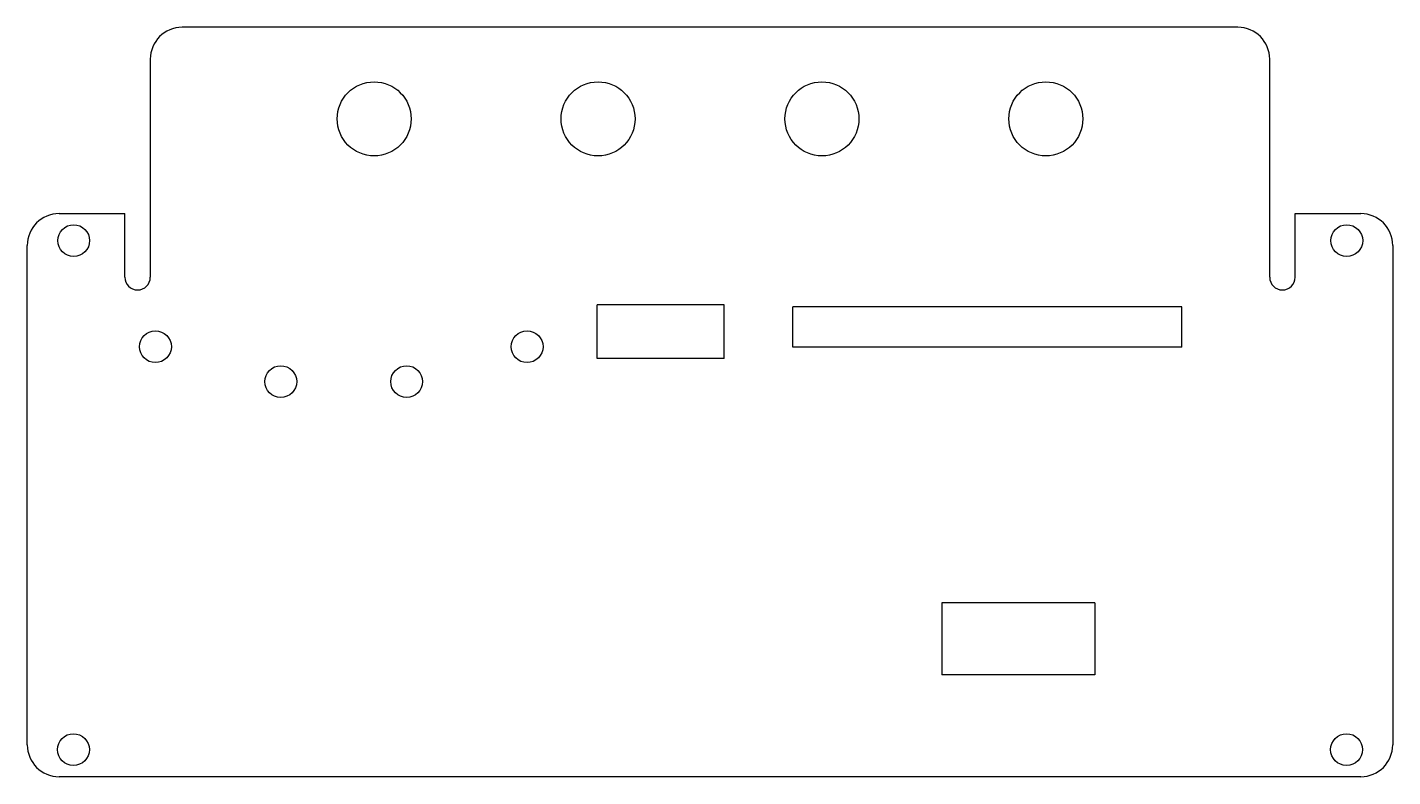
# Model space of a CAD drawing. Extents: x -29.6 to 56.2, y -42.2 to 4.9.
import ezdxf

# ---------------------------------------------------------------- set-up
doc = ezdxf.new("R2010")
doc.units = 0
doc.header["$MEASUREMENT"] = 0
doc.layers.add('VISIBLE', color=7, linetype='CONTINUOUS')

msp = doc.modelspace()

# ---------------------------------------------------------------- linework, layer by layer
at = {"layer": 'VISIBLE'}
for p, q in [((46.437, 4.872), (-19.91, 4.872)), ((-21.91, 2.872), (-21.91, -10.829)), ((48.437, -10.829), (48.437, 2.872)), ((-27.637, -6.829), (-23.504, -6.829)), ((-23.504, -10.829), (-23.504, -6.829)), ((50.031, -6.829), (54.163, -6.829)), ((50.031, -10.829), (50.031, -6.829)), ((-29.637, -40.2), (-29.637, -8.829)), ((56.163, -8.829), (56.163, -40.2)), ((6.178, -15.941), (6.178, -12.561)), ((14.148, -12.561), (6.178, -12.561)), ((14.148, -15.941), (14.148, -12.561)), ((18.466, -15.214), (18.466, -12.681)), ((42.92, -12.681), (18.466, -12.681)), ((42.92, -15.214), (42.92, -12.681)), ((42.92, -15.214), (18.466, -15.214)), ((14.148, -15.941), (6.178, -15.941)), ((27.84, -31.287), (27.84, -35.802)), ((37.438, -31.287), (27.84, -31.287)), ((37.438, -31.287), (37.438, -35.802)), ((37.438, -35.802), (27.84, -35.802)), ((54.163, -42.2), (-27.637, -42.2))]:
    msp.add_line(p, q, dxfattribs=at)
for centre, radius in [((-7.841, -0.878), 2.325), ((6.229, -0.878), 2.325), ((20.298, -0.878), 2.325), ((34.368, -0.878), 2.325), ((-26.723, -8.529), 1), ((53.277, -8.529), 1), ((-21.586, -15.19), 1), ((1.77, -15.19), 1), ((-13.708, -17.382), 1), ((-5.8, -17.382), 1), ((-26.737, -40.5), 1), ((53.263, -40.5), 1)]:
    msp.add_circle(centre, radius, dxfattribs=at)
for centre, radius, start, end in [((-19.91, 2.872), 2, 90, 180), ((46.437, 2.872), 2, 0, 90), ((-27.637, -8.829), 2, 90, 180), ((54.163, -8.829), 2, 0, 90), ((-22.707, -10.829), 0.797, 180, 0), ((49.234, -10.829), 0.797, 180, 0), ((-27.637, -40.2), 2, 180, 270), ((54.163, -40.2), 2, 270, 0)]:
    msp.add_arc(centre, radius, start, end, dxfattribs=at)

doc.saveas('drawing.dxf')
